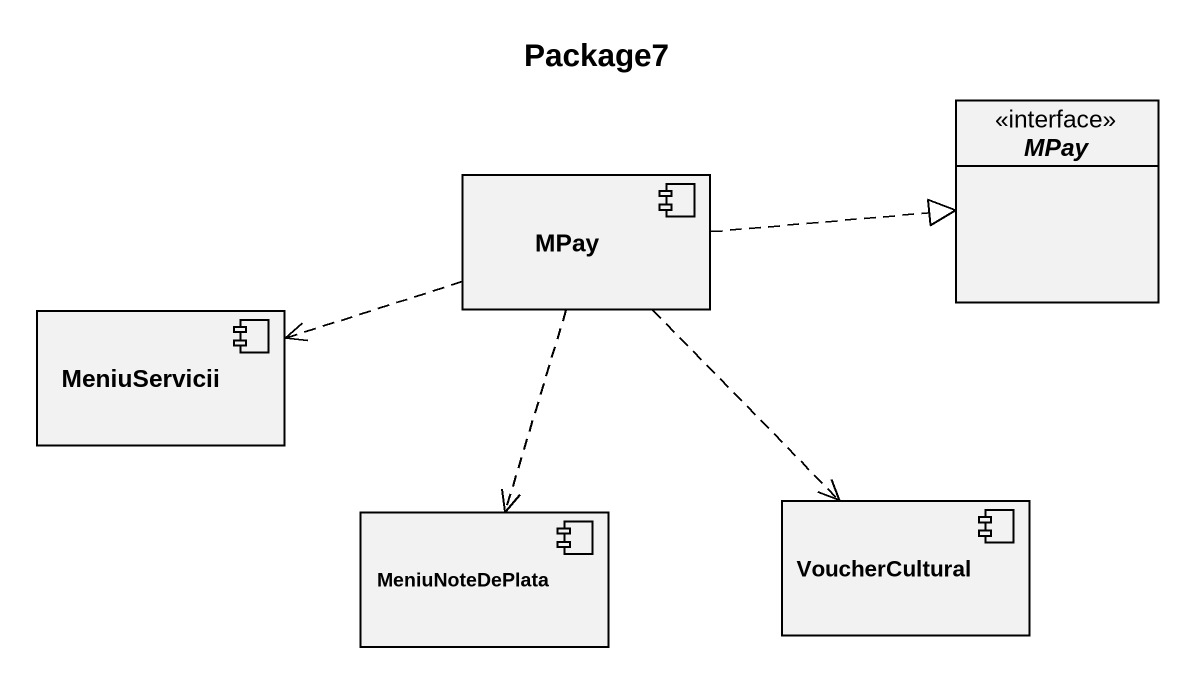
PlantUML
@startuml
title Package7
allowmixing
hide circle
hide empty members
interface MPay
component "MPay" as MPay_2
component MeniuServicii
component MeniuNoteDePlata
component VoucherCultural
MPay_2 .right.|> MPay
MPay_2 .left.> MeniuServicii
MPay_2 ..> MeniuNoteDePlata
MPay_2 ..> VoucherCultural
@enduml
